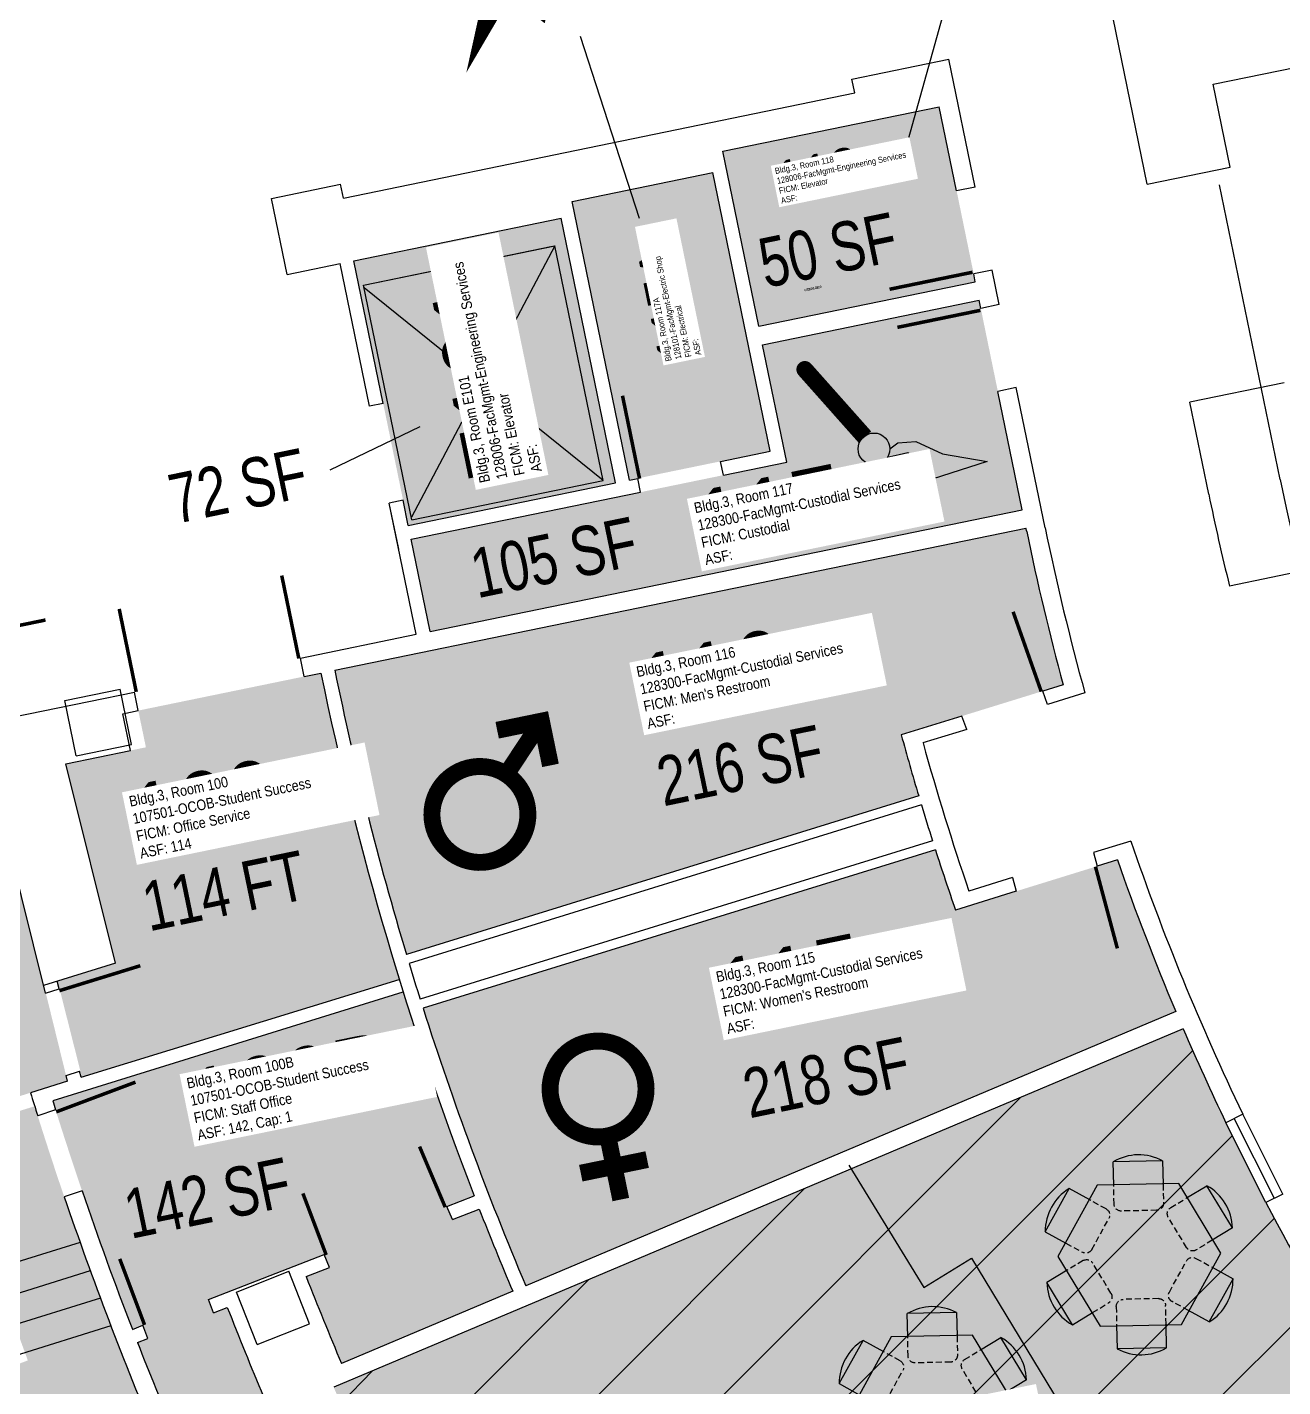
# Model space of a CAD drawing. Header units: inches. Extents: x 69197276 to 69201754, y 27670933 to 27674904.
# Drawn here: x 69198231 to 69198765, y 27672359 to 27672937 of the extents above; entities that cross this region are included whole.
import ezdxf
from ezdxf.enums import TextEntityAlignment as Align

# ---------------------------------------------------------------- set-up
doc = ezdxf.new("R2010")
doc.units = ezdxf.units.IN
doc.header["$LTSCALE"] = 100
doc.header["$MEASUREMENT"] = 0
doc.linetypes.add('DASHED2', pattern=[0.375, 0.25, -0.125])
doc.layers.get('0').update_dxf_attribs({"linetype": 'CONTINUOUS'})
for name, color, linetype in [('A-DOOR', 2, 'CONTINUOUS'), ('A-FLOR', 3, 'CONTINUOUS'), ('A-FURN', 3, 'CONTINUOUS'), ('A-GLAZ', 1, 'CONTINUOUS'), ('A-IDEN-ICON', 4, 'CONTINUOUS'), ('A-IDEN-RNUM', 7, 'CONTINUOUS'), ('A-IDEN-SNUM', 4, 'CONTINUOUS'), ('A-IDEN-VNUM', 4, 'CONTINUOUS'), ('A-SITE', 3, 'CONTINUOUS'), ('A-WALL', 5, 'CONTINUOUS'), ('AREA-TEXT', 3, 'CONTINUOUS'), ('Rooms-Capacity', 4, 'CONTINUOUS'), ('Rooms-Category-Color', 7, 'CONTINUOUS'), ('Rooms-College-Color', 7, 'CONTINUOUS'), ('Rooms-Department-Color', 7, 'CONTINUOUS'), ('Rooms-Division-Color', 7, 'CONTINUOUS'), ('Rooms-Information', 7, 'CONTINUOUS')]:
    doc.layers.add(name, color=color, linetype=linetype)
doc.styles.add('CP_AREA', font='arial.ttf', dxfattribs={"height": 15})
doc.styles.add('CP_ROOMSNUMBER', font='arial.ttf', dxfattribs={"height": 1})
doc.styles.add('CP_ROOMVNUMBER', font='arial.ttf', dxfattribs={"width": 0.85, "height": 0.075})

# ---------------------------------------------------------------- blocks, each defined once
blk = doc.blocks.new('CPMEN')
at = {"const_width": 0.015}
for points in [[(0.055, 0.01), (0.055, 0.05), (0.015, 0.05)], [(0.0151, 0.0101), (0.055, 0.05)]]:
    blk.add_lwpolyline(points, dxfattribs=at)
blk.add_lwpolyline([(-0.0575, -0.02, 1), (0.0275, -0.02, 1)], format="xyb", close=True, dxfattribs=at)
blk = doc.blocks.new('CPWOMEN')
at = {"const_width": 0.015}
blk.add_lwpolyline([(-0.0375, 0, 1), (0.0475, 0, 1)], format="xyb", close=True, dxfattribs=at)
for points in [[(0.005, -0.04), (0.005, -0.1)], [(-0.025, -0.07), (0.035, -0.07)]]:
    blk.add_lwpolyline(points, dxfattribs=at)
blk = doc.blocks.new('CPELECT')
blk.add_lwpolyline([(0.0623, 0.0629, 0, 0.03, 0), (0.0105, -0.0168, 0.03, 0.03, 0), (-0.0105, 0.0068, 0.03, 0, 0), (-0.0623, -0.0729, 0.03, 0, 0)], format="xyseb")
blk = doc.blocks.new('CPCUST')
for p, q in [((0.0297, -0.0341), (0.0376, -0.0302)), ((0.0376, -0.0302), (0.0533, -0.0324)), ((0.0533, -0.0324), (0.0745, -0.0479)), ((0.0171, -0.0639), (0.02, -0.0466)), ((0.0262, -0.0408), (0.0446, -0.0406)), ((0.0446, -0.0406), (0.0543, -0.0505)), ((0.0745, -0.0479), (0.1117, -0.0625)), ((0.0358, -0.0705), (0.0171, -0.0639)), ((0.1117, -0.0625), (0.0358, -0.0705))]:
    blk.add_line(p, q)
at = {"const_width": 0.015}
blk.add_lwpolyline([(-0.03, 0.05), (0.01, -0.0193)], dxfattribs=at)
at = {"const_width": 0.0075}
blk.add_lwpolyline([(-0.0332, 0.0481, 1), (-0.0268, 0.0519, 1)], format="xyb", close=True, dxfattribs=at)
blk.add_circle((0.0158, -0.0313), 0.0141)

msp = doc.modelspace()

# ---------------------------------------------------------------- hatches: boundary and pattern name
at = {"layer": 'Rooms-Capacity'}
h = msp.add_hatch(dxfattribs=at)
h.set_pattern_fill('ANSI31', color=256, scale=300, style=0)
h.set_pattern_definition([(45, (0, 0), (-26.516504294, 26.516504294), [])])
edge = h.paths.add_edge_path()
edge.add_line((69198481.45, 27671955.62), (69198557.26, 27672016.13))
edge.add_arc((69199721.35, 27672941.38), 1487, 216.06791, 218.47861, ccw=False)
edge.add_line((69198519.37, 27672065.92), (69198525.82, 27672070.66))
edge.add_arc((69199721.35, 27672941.38), 1479, 216.06625, 218.47799)
edge.add_line((69198563.51, 27672021.12), (69198869.11, 27672265.03))
edge.add_arc((69199721.35, 27672941.38), 1088, 203.30969, 218.43622, ccw=False)
edge.add_line((69198722.15, 27672510.86), (69198361.01, 27672358.39))
edge.add_arc((69199721.35, 27672941.38), 1480, 203.1981, 205.42801)
edge.add_line((69198384.72, 27672305.9), (69198321.38, 27672276.1))
edge.add_arc((69199721.35, 27672941.38), 1550, 205.41752, 216.37616)
edge.add_line((69198473.38, 27672022.1), (69198445.05, 27672001.23))
edge.add_line((69198445.05, 27672001.23), (69198481.45, 27671955.62))
at = {"layer": 'Rooms-Category-Color', "true_color": 0xadadad}
for points in [[(69198526.4, 27672884.12), (69198541.71, 27672809.68), (69198633.78, 27672828.6), (69198618.48, 27672903.05)], [(69198490.24, 27672744.99), (69198546.5, 27672756.56), (69198522.14, 27672875.08), (69198462.39, 27672862.8), (69198486.75, 27672744.27)], [(69198369.56, 27672837.59), (69198457.72, 27672855.71), (69198480.87, 27672743.07), (69198392.71, 27672724.95)], [(69198635.39, 27672820.77), (69198543.32, 27672801.84), (69198553.58, 27672751.89), (69198393.92, 27672719.07), (69198401.98, 27672679.89), (69198653.71, 27672731.63)]]:
    msp.add_hatch(color=253, dxfattribs=at).paths.add_polyline_path(points)
h = msp.add_hatch(color=253, dxfattribs=at)
edge = h.paths.add_edge_path()
edge.add_line((69198655.3, 27672723.79), (69198361.47, 27672663.39))
edge.add_arc((69199721.35, 27672941.38), 1388, 191.55313, 196.70007)
edge.add_line((69198391.89, 27672542.52), (69198609.71, 27672609.93))
edge.add_arc((69199721.35, 27672941.38), 1160, 195.26874, 196.6027, ccw=False)
edge.add_line((69198602.29, 27672635.9), (69198671.12, 27672657.19))
edge.add_arc((69199749.21, 27672948.46), 1116.75, 191.60616, 195.11849, ccw=False)
at = {"layer": 'Rooms-Category-Color', "true_color": 0xfa9ba3}
h = msp.add_hatch(color=241, dxfattribs=at)
edge = h.paths.add_edge_path()
edge.add_line((69198253.93, 27672490.39), (69198388.86, 27672531.86))
edge.add_arc((69199721.35, 27672941.38), 1394, 191.5534, 197.08392, ccw=False)
edge.add_line((69198355.59, 27672662.19), (69198277.92, 27672646.22))
edge.add_line((69198277.92, 27672646.22), (69198281.16, 27672630.6))
edge.add_line((69198281.16, 27672630.6), (69198247.17, 27672623.57))
edge.add_line((69198247.17, 27672623.57), (69198268.32, 27672538.83))
edge.add_line((69198268.32, 27672538.83), (69198243.62, 27672531.18))
edge.add_line((69198243.62, 27672531.18), (69198253.93, 27672490.39))
msp.add_hatch(color=241, dxfattribs=at).paths.add_polyline_path([(69198135.88, 27672453.87), (69198247.82, 27672488.52), (69198213.49, 27672628.38), (69198098.32, 27672604.71)])
at = {"layer": 'Rooms-Category-Color', "true_color": 0xadadad}
h = msp.add_hatch(color=253, dxfattribs=at)
edge = h.paths.add_edge_path()
edge.add_line((69198719.01, 27672518.21), (69198442.63, 27672401.53))
edge.add_arc((69199721.35, 27672941.38), 1388, 197.69079, 202.88839, ccw=False)
edge.add_line((69198398.98, 27672519.59), (69198616.8, 27672587))
edge.add_arc((69199721.35, 27672941.38), 1160, 197.78815, 199.12211)
edge.add_line((69198625.35, 27672561.38), (69198694.17, 27672582.68))
edge.add_arc((69199721.35, 27672941.38), 1088, 199.24967, 202.88839)
at = {"layer": 'Rooms-Category-Color', "true_color": 0xfa9ba3}
h = msp.add_hatch(color=241, dxfattribs=at)
edge = h.paths.add_edge_path()
edge.add_line((69198241.52, 27672480.28), (69198390.45, 27672526.69))
edge.add_arc((69199721.35, 27672941.38), 1394, 197.30632, 201.08906)
edge.add_line((69198420.71, 27672439.79), (69198409.11, 27672435.26))
edge.add_line((69198409.11, 27672435.26), (69198411.45, 27672429.73))
edge.add_line((69198411.45, 27672429.73), (69198422.88, 27672434.2))
edge.add_line((69198422.88, 27672434.2), (69198437.1, 27672399.2))
edge.add_line((69198437.1, 27672399.2), (69198364.32, 27672368.47))
edge.add_line((69198364.32, 27672368.47), (69198349.3, 27672405.45))
edge.add_line((69198349.3, 27672405.45), (69198359.26, 27672409.35))
edge.add_line((69198359.26, 27672409.35), (69198357.08, 27672414.94))
edge.add_line((69198357.08, 27672414.94), (69198307.78, 27672395.68))
edge.add_line((69198307.78, 27672395.68), (69198309.89, 27672390.06))
edge.add_line((69198309.89, 27672390.06), (69198315.77, 27672392.36))
edge.add_line((69198315.77, 27672392.36), (69198331.16, 27672354.47))
edge.add_line((69198331.16, 27672354.47), (69198293.39, 27672338.53))
edge.add_line((69198293.39, 27672338.53), (69198277.58, 27672377.44))
edge.add_line((69198277.58, 27672377.44), (69198281.94, 27672379.15))
edge.add_line((69198281.94, 27672379.15), (69198279.83, 27672384.76))
edge.add_line((69198279.83, 27672384.76), (69198275.4, 27672383.05))
edge.add_arc((69199721.35, 27672941.38), 1550, 197.30632, 201.1132, ccw=False)
at = {"layer": 'Rooms-Category-Color', "true_color": 0xffff64}
h = msp.add_hatch(color=51, dxfattribs=at)
edge = h.paths.add_edge_path()
edge.add_line((69198481.45, 27671955.62), (69198557.26, 27672016.13))
edge.add_arc((69199721.35, 27672941.38), 1487, 216.06791, 218.47861, ccw=False)
edge.add_line((69198519.37, 27672065.92), (69198525.82, 27672070.66))
edge.add_arc((69199721.35, 27672941.38), 1479, 216.06625, 218.47799)
edge.add_line((69198563.51, 27672021.12), (69198869.11, 27672265.03))
edge.add_arc((69199721.35, 27672941.38), 1088, 203.30969, 218.43622, ccw=False)
edge.add_line((69198722.15, 27672510.86), (69198361.01, 27672358.39))
edge.add_arc((69199721.35, 27672941.38), 1480, 203.1981, 205.42801)
edge.add_line((69198384.72, 27672305.9), (69198321.38, 27672276.1))
edge.add_arc((69199721.35, 27672941.38), 1550, 205.41752, 216.37616)
edge.add_line((69198473.38, 27672022.1), (69198445.05, 27672001.23))
edge.add_line((69198445.05, 27672001.23), (69198481.45, 27671955.62))
at = {"layer": 'Rooms-Category-Color', "true_color": 0xfa9ba3}
h = msp.add_hatch(color=241, dxfattribs=at)
edge = h.paths.add_edge_path()
edge.add_arc((69199721.35, 27672941.38), 1558, 197.30575, 202.88839)
edge.add_line((69198286.02, 27672335.41), (69198074.13, 27672245.96))
edge.add_arc((69199721.35, 27672941.38), 1788, 197.29156, 202.88839, ccw=False)
edge.add_line((69198014.16, 27672409.92), (69198191.7, 27672464.8))
edge.add_line((69198191.7, 27672464.8), (69198226.99, 27672368.31))
edge.add_line((69198226.99, 27672368.31), (69198230.96, 27672369.79))
edge.add_line((69198230.96, 27672369.79), (69198195.79, 27672466.06))
edge.add_line((69198195.79, 27672466.06), (69198233.87, 27672477.92))
at = {"layer": 'Rooms-College-Color', "true_color": 0xadadad}
for points in [[(69198526.4, 27672884.12), (69198541.71, 27672809.68), (69198633.78, 27672828.6), (69198618.48, 27672903.05)], [(69198490.24, 27672744.99), (69198546.5, 27672756.56), (69198522.14, 27672875.08), (69198462.39, 27672862.8), (69198486.75, 27672744.27)], [(69198369.56, 27672837.59), (69198457.72, 27672855.71), (69198480.87, 27672743.07), (69198392.71, 27672724.95)], [(69198635.39, 27672820.77), (69198543.32, 27672801.84), (69198553.58, 27672751.89), (69198393.92, 27672719.07), (69198401.98, 27672679.89), (69198653.71, 27672731.63)]]:
    msp.add_hatch(color=253, dxfattribs=at).paths.add_polyline_path(points)
h = msp.add_hatch(color=253, dxfattribs=at)
edge = h.paths.add_edge_path()
edge.add_line((69198655.3, 27672723.79), (69198361.47, 27672663.39))
edge.add_arc((69199721.35, 27672941.38), 1388, 191.55313, 196.70007)
edge.add_line((69198391.89, 27672542.52), (69198609.71, 27672609.93))
edge.add_arc((69199721.35, 27672941.38), 1160, 195.26874, 196.6027, ccw=False)
edge.add_line((69198602.29, 27672635.9), (69198671.12, 27672657.19))
edge.add_arc((69199749.21, 27672948.46), 1116.75, 191.60616, 195.11849, ccw=False)
at = {"layer": 'Rooms-College-Color', "true_color": 0xfa9ba3}
h = msp.add_hatch(color=241, dxfattribs=at)
edge = h.paths.add_edge_path()
edge.add_line((69198253.93, 27672490.39), (69198388.86, 27672531.86))
edge.add_arc((69199721.35, 27672941.38), 1394, 191.5534, 197.08392, ccw=False)
edge.add_line((69198355.59, 27672662.19), (69198277.92, 27672646.22))
edge.add_line((69198277.92, 27672646.22), (69198281.16, 27672630.6))
edge.add_line((69198281.16, 27672630.6), (69198247.17, 27672623.57))
edge.add_line((69198247.17, 27672623.57), (69198268.32, 27672538.83))
edge.add_line((69198268.32, 27672538.83), (69198243.62, 27672531.18))
edge.add_line((69198243.62, 27672531.18), (69198253.93, 27672490.39))
msp.add_hatch(color=241, dxfattribs=at).paths.add_polyline_path([(69198135.88, 27672453.87), (69198247.82, 27672488.52), (69198213.49, 27672628.38), (69198098.32, 27672604.71)])
at = {"layer": 'Rooms-College-Color', "true_color": 0xadadad}
h = msp.add_hatch(color=253, dxfattribs=at)
edge = h.paths.add_edge_path()
edge.add_line((69198719.01, 27672518.21), (69198442.63, 27672401.53))
edge.add_arc((69199721.35, 27672941.38), 1388, 197.69079, 202.88839, ccw=False)
edge.add_line((69198398.98, 27672519.59), (69198616.8, 27672587))
edge.add_arc((69199721.35, 27672941.38), 1160, 197.78815, 199.12211)
edge.add_line((69198625.35, 27672561.38), (69198694.17, 27672582.68))
edge.add_arc((69199721.35, 27672941.38), 1088, 199.24967, 202.88839)
at = {"layer": 'Rooms-College-Color', "true_color": 0xfa9ba3}
h = msp.add_hatch(color=241, dxfattribs=at)
edge = h.paths.add_edge_path()
edge.add_line((69198241.52, 27672480.28), (69198390.45, 27672526.69))
edge.add_arc((69199721.35, 27672941.38), 1394, 197.30632, 201.08906)
edge.add_line((69198420.71, 27672439.79), (69198409.11, 27672435.26))
edge.add_line((69198409.11, 27672435.26), (69198411.45, 27672429.73))
edge.add_line((69198411.45, 27672429.73), (69198422.88, 27672434.2))
edge.add_line((69198422.88, 27672434.2), (69198437.1, 27672399.2))
edge.add_line((69198437.1, 27672399.2), (69198364.32, 27672368.47))
edge.add_line((69198364.32, 27672368.47), (69198349.3, 27672405.45))
edge.add_line((69198349.3, 27672405.45), (69198359.26, 27672409.35))
edge.add_line((69198359.26, 27672409.35), (69198357.08, 27672414.94))
edge.add_line((69198357.08, 27672414.94), (69198307.78, 27672395.68))
edge.add_line((69198307.78, 27672395.68), (69198309.89, 27672390.06))
edge.add_line((69198309.89, 27672390.06), (69198315.77, 27672392.36))
edge.add_line((69198315.77, 27672392.36), (69198331.16, 27672354.47))
edge.add_line((69198331.16, 27672354.47), (69198293.39, 27672338.53))
edge.add_line((69198293.39, 27672338.53), (69198277.58, 27672377.44))
edge.add_line((69198277.58, 27672377.44), (69198281.94, 27672379.15))
edge.add_line((69198281.94, 27672379.15), (69198279.83, 27672384.76))
edge.add_line((69198279.83, 27672384.76), (69198275.4, 27672383.05))
edge.add_arc((69199721.35, 27672941.38), 1550, 197.30632, 201.1132, ccw=False)
at = {"layer": 'Rooms-College-Color', "true_color": 0xffff64}
h = msp.add_hatch(color=51, dxfattribs=at)
edge = h.paths.add_edge_path()
edge.add_line((69198481.45, 27671955.62), (69198557.26, 27672016.13))
edge.add_arc((69199721.35, 27672941.38), 1487, 216.06791, 218.47861, ccw=False)
edge.add_line((69198519.37, 27672065.92), (69198525.82, 27672070.66))
edge.add_arc((69199721.35, 27672941.38), 1479, 216.06625, 218.47799)
edge.add_line((69198563.51, 27672021.12), (69198869.11, 27672265.03))
edge.add_arc((69199721.35, 27672941.38), 1088, 203.30969, 218.43622, ccw=False)
edge.add_line((69198722.15, 27672510.86), (69198361.01, 27672358.39))
edge.add_arc((69199721.35, 27672941.38), 1480, 203.1981, 205.42801)
edge.add_line((69198384.72, 27672305.9), (69198321.38, 27672276.1))
edge.add_arc((69199721.35, 27672941.38), 1550, 205.41752, 216.37616)
edge.add_line((69198473.38, 27672022.1), (69198445.05, 27672001.23))
edge.add_line((69198445.05, 27672001.23), (69198481.45, 27671955.62))
at = {"layer": 'Rooms-College-Color', "true_color": 0xfa9ba3}
h = msp.add_hatch(color=241, dxfattribs=at)
edge = h.paths.add_edge_path()
edge.add_arc((69199721.35, 27672941.38), 1558, 197.30575, 202.88839)
edge.add_line((69198286.02, 27672335.41), (69198074.13, 27672245.96))
edge.add_arc((69199721.35, 27672941.38), 1788, 197.29156, 202.88839, ccw=False)
edge.add_line((69198014.16, 27672409.92), (69198191.7, 27672464.8))
edge.add_line((69198191.7, 27672464.8), (69198226.99, 27672368.31))
edge.add_line((69198226.99, 27672368.31), (69198230.96, 27672369.79))
edge.add_line((69198230.96, 27672369.79), (69198195.79, 27672466.06))
edge.add_line((69198195.79, 27672466.06), (69198233.87, 27672477.92))
at = {"layer": 'Rooms-Department-Color', "true_color": 0xacacac}
for points in [[(69198526.4, 27672884.12), (69198541.71, 27672809.68), (69198633.78, 27672828.6), (69198618.48, 27672903.05)], [(69198490.24, 27672744.99), (69198546.5, 27672756.56), (69198522.14, 27672875.08), (69198462.39, 27672862.8), (69198486.75, 27672744.27)], [(69198369.56, 27672837.59), (69198457.72, 27672855.71), (69198480.87, 27672743.07), (69198392.71, 27672724.95)], [(69198635.39, 27672820.77), (69198543.32, 27672801.84), (69198553.58, 27672751.89), (69198393.92, 27672719.07), (69198401.98, 27672679.89), (69198653.71, 27672731.63)]]:
    msp.add_hatch(color=253, dxfattribs=at).paths.add_polyline_path(points)
h = msp.add_hatch(color=253, dxfattribs=at)
edge = h.paths.add_edge_path()
edge.add_line((69198655.3, 27672723.79), (69198361.47, 27672663.39))
edge.add_arc((69199721.35, 27672941.38), 1388, 191.55313, 196.70007)
edge.add_line((69198391.89, 27672542.52), (69198609.71, 27672609.93))
edge.add_arc((69199721.35, 27672941.38), 1160, 195.26874, 196.6027, ccw=False)
edge.add_line((69198602.29, 27672635.9), (69198671.12, 27672657.19))
edge.add_arc((69199749.21, 27672948.46), 1116.75, 191.60616, 195.11849, ccw=False)
at = {"layer": 'Rooms-Department-Color', "true_color": 0xfa9ba3}
h = msp.add_hatch(color=241, dxfattribs=at)
edge = h.paths.add_edge_path()
edge.add_line((69198253.93, 27672490.39), (69198388.86, 27672531.86))
edge.add_arc((69199721.35, 27672941.38), 1394, 191.5534, 197.08392, ccw=False)
edge.add_line((69198355.59, 27672662.19), (69198277.92, 27672646.22))
edge.add_line((69198277.92, 27672646.22), (69198281.16, 27672630.6))
edge.add_line((69198281.16, 27672630.6), (69198247.17, 27672623.57))
edge.add_line((69198247.17, 27672623.57), (69198268.32, 27672538.83))
edge.add_line((69198268.32, 27672538.83), (69198243.62, 27672531.18))
edge.add_line((69198243.62, 27672531.18), (69198253.93, 27672490.39))
msp.add_hatch(color=241, dxfattribs=at).paths.add_polyline_path([(69198135.88, 27672453.87), (69198247.82, 27672488.52), (69198213.49, 27672628.38), (69198098.32, 27672604.71)])
at = {"layer": 'Rooms-Department-Color', "true_color": 0xacacac}
h = msp.add_hatch(color=253, dxfattribs=at)
edge = h.paths.add_edge_path()
edge.add_line((69198719.01, 27672518.21), (69198442.63, 27672401.53))
edge.add_arc((69199721.35, 27672941.38), 1388, 197.69079, 202.88839, ccw=False)
edge.add_line((69198398.98, 27672519.59), (69198616.8, 27672587))
edge.add_arc((69199721.35, 27672941.38), 1160, 197.78815, 199.12211)
edge.add_line((69198625.35, 27672561.38), (69198694.17, 27672582.68))
edge.add_arc((69199721.35, 27672941.38), 1088, 199.24967, 202.88839)
at = {"layer": 'Rooms-Department-Color', "true_color": 0xfa9ba3}
h = msp.add_hatch(color=241, dxfattribs=at)
edge = h.paths.add_edge_path()
edge.add_line((69198241.52, 27672480.28), (69198390.45, 27672526.69))
edge.add_arc((69199721.35, 27672941.38), 1394, 197.30632, 201.08906)
edge.add_line((69198420.71, 27672439.79), (69198409.11, 27672435.26))
edge.add_line((69198409.11, 27672435.26), (69198411.45, 27672429.73))
edge.add_line((69198411.45, 27672429.73), (69198422.88, 27672434.2))
edge.add_line((69198422.88, 27672434.2), (69198437.1, 27672399.2))
edge.add_line((69198437.1, 27672399.2), (69198364.32, 27672368.47))
edge.add_line((69198364.32, 27672368.47), (69198349.3, 27672405.45))
edge.add_line((69198349.3, 27672405.45), (69198359.26, 27672409.35))
edge.add_line((69198359.26, 27672409.35), (69198357.08, 27672414.94))
edge.add_line((69198357.08, 27672414.94), (69198307.78, 27672395.68))
edge.add_line((69198307.78, 27672395.68), (69198309.89, 27672390.06))
edge.add_line((69198309.89, 27672390.06), (69198315.77, 27672392.36))
edge.add_line((69198315.77, 27672392.36), (69198331.16, 27672354.47))
edge.add_line((69198331.16, 27672354.47), (69198293.39, 27672338.53))
edge.add_line((69198293.39, 27672338.53), (69198277.58, 27672377.44))
edge.add_line((69198277.58, 27672377.44), (69198281.94, 27672379.15))
edge.add_line((69198281.94, 27672379.15), (69198279.83, 27672384.76))
edge.add_line((69198279.83, 27672384.76), (69198275.4, 27672383.05))
edge.add_arc((69199721.35, 27672941.38), 1550, 197.30632, 201.1132, ccw=False)
at = {"layer": 'Rooms-Department-Color', "true_color": 0x003fff}
h = msp.add_hatch(color=160, dxfattribs=at)
edge = h.paths.add_edge_path()
edge.add_line((69198481.45, 27671955.62), (69198557.26, 27672016.13))
edge.add_arc((69199721.35, 27672941.38), 1487, 216.06791, 218.47861, ccw=False)
edge.add_line((69198519.37, 27672065.92), (69198525.82, 27672070.66))
edge.add_arc((69199721.35, 27672941.38), 1479, 216.06625, 218.47799)
edge.add_line((69198563.51, 27672021.12), (69198869.11, 27672265.03))
edge.add_arc((69199721.35, 27672941.38), 1088, 203.30969, 218.43622, ccw=False)
edge.add_line((69198722.15, 27672510.86), (69198361.01, 27672358.39))
edge.add_arc((69199721.35, 27672941.38), 1480, 203.1981, 205.42801)
edge.add_line((69198384.72, 27672305.9), (69198321.38, 27672276.1))
edge.add_arc((69199721.35, 27672941.38), 1550, 205.41752, 216.37616)
edge.add_line((69198473.38, 27672022.1), (69198445.05, 27672001.23))
edge.add_line((69198445.05, 27672001.23), (69198481.45, 27671955.62))
at = {"layer": 'Rooms-Department-Color', "true_color": 0xfa9ba3}
h = msp.add_hatch(color=241, dxfattribs=at)
edge = h.paths.add_edge_path()
edge.add_arc((69199721.35, 27672941.38), 1558, 197.30575, 202.88839)
edge.add_line((69198286.02, 27672335.41), (69198074.13, 27672245.96))
edge.add_arc((69199721.35, 27672941.38), 1788, 197.29156, 202.88839, ccw=False)
edge.add_line((69198014.16, 27672409.92), (69198191.7, 27672464.8))
edge.add_line((69198191.7, 27672464.8), (69198226.99, 27672368.31))
edge.add_line((69198226.99, 27672368.31), (69198230.96, 27672369.79))
edge.add_line((69198230.96, 27672369.79), (69198195.79, 27672466.06))
edge.add_line((69198195.79, 27672466.06), (69198233.87, 27672477.92))
at = {"layer": 'Rooms-Division-Color', "true_color": 0xadadad}
for points in [[(69198526.4, 27672884.12), (69198541.71, 27672809.68), (69198633.78, 27672828.6), (69198618.48, 27672903.05)], [(69198490.24, 27672744.99), (69198546.5, 27672756.56), (69198522.14, 27672875.08), (69198462.39, 27672862.8), (69198486.75, 27672744.27)], [(69198369.56, 27672837.59), (69198457.72, 27672855.71), (69198480.87, 27672743.07), (69198392.71, 27672724.95)], [(69198635.39, 27672820.77), (69198543.32, 27672801.84), (69198553.58, 27672751.89), (69198393.92, 27672719.07), (69198401.98, 27672679.89), (69198653.71, 27672731.63)]]:
    msp.add_hatch(color=253, dxfattribs=at).paths.add_polyline_path(points)
h = msp.add_hatch(color=253, dxfattribs=at)
edge = h.paths.add_edge_path()
edge.add_line((69198655.3, 27672723.79), (69198361.47, 27672663.39))
edge.add_arc((69199721.35, 27672941.38), 1388, 191.55313, 196.70007)
edge.add_line((69198391.89, 27672542.52), (69198609.71, 27672609.93))
edge.add_arc((69199721.35, 27672941.38), 1160, 195.26874, 196.6027, ccw=False)
edge.add_line((69198602.29, 27672635.9), (69198671.12, 27672657.19))
edge.add_arc((69199749.21, 27672948.46), 1116.75, 191.60616, 195.11849, ccw=False)
at = {"layer": 'Rooms-Division-Color', "true_color": 0xfa9ba3}
h = msp.add_hatch(color=241, dxfattribs=at)
edge = h.paths.add_edge_path()
edge.add_line((69198253.93, 27672490.39), (69198388.86, 27672531.86))
edge.add_arc((69199721.35, 27672941.38), 1394, 191.5534, 197.08392, ccw=False)
edge.add_line((69198355.59, 27672662.19), (69198277.92, 27672646.22))
edge.add_line((69198277.92, 27672646.22), (69198281.16, 27672630.6))
edge.add_line((69198281.16, 27672630.6), (69198247.17, 27672623.57))
edge.add_line((69198247.17, 27672623.57), (69198268.32, 27672538.83))
edge.add_line((69198268.32, 27672538.83), (69198243.62, 27672531.18))
edge.add_line((69198243.62, 27672531.18), (69198253.93, 27672490.39))
msp.add_hatch(color=241, dxfattribs=at).paths.add_polyline_path([(69198135.88, 27672453.87), (69198247.82, 27672488.52), (69198213.49, 27672628.38), (69198098.32, 27672604.71)])
at = {"layer": 'Rooms-Division-Color', "true_color": 0xadadad}
h = msp.add_hatch(color=253, dxfattribs=at)
edge = h.paths.add_edge_path()
edge.add_line((69198719.01, 27672518.21), (69198442.63, 27672401.53))
edge.add_arc((69199721.35, 27672941.38), 1388, 197.69079, 202.88839, ccw=False)
edge.add_line((69198398.98, 27672519.59), (69198616.8, 27672587))
edge.add_arc((69199721.35, 27672941.38), 1160, 197.78815, 199.12211)
edge.add_line((69198625.35, 27672561.38), (69198694.17, 27672582.68))
edge.add_arc((69199721.35, 27672941.38), 1088, 199.24967, 202.88839)
at = {"layer": 'Rooms-Division-Color', "true_color": 0xfa9ba3}
h = msp.add_hatch(color=241, dxfattribs=at)
edge = h.paths.add_edge_path()
edge.add_line((69198241.52, 27672480.28), (69198390.45, 27672526.69))
edge.add_arc((69199721.35, 27672941.38), 1394, 197.30632, 201.08906)
edge.add_line((69198420.71, 27672439.79), (69198409.11, 27672435.26))
edge.add_line((69198409.11, 27672435.26), (69198411.45, 27672429.73))
edge.add_line((69198411.45, 27672429.73), (69198422.88, 27672434.2))
edge.add_line((69198422.88, 27672434.2), (69198437.1, 27672399.2))
edge.add_line((69198437.1, 27672399.2), (69198364.32, 27672368.47))
edge.add_line((69198364.32, 27672368.47), (69198349.3, 27672405.45))
edge.add_line((69198349.3, 27672405.45), (69198359.26, 27672409.35))
edge.add_line((69198359.26, 27672409.35), (69198357.08, 27672414.94))
edge.add_line((69198357.08, 27672414.94), (69198307.78, 27672395.68))
edge.add_line((69198307.78, 27672395.68), (69198309.89, 27672390.06))
edge.add_line((69198309.89, 27672390.06), (69198315.77, 27672392.36))
edge.add_line((69198315.77, 27672392.36), (69198331.16, 27672354.47))
edge.add_line((69198331.16, 27672354.47), (69198293.39, 27672338.53))
edge.add_line((69198293.39, 27672338.53), (69198277.58, 27672377.44))
edge.add_line((69198277.58, 27672377.44), (69198281.94, 27672379.15))
edge.add_line((69198281.94, 27672379.15), (69198279.83, 27672384.76))
edge.add_line((69198279.83, 27672384.76), (69198275.4, 27672383.05))
edge.add_arc((69199721.35, 27672941.38), 1550, 197.30632, 201.1132, ccw=False)
at = {"layer": 'Rooms-Division-Color', "true_color": 0x003fff}
h = msp.add_hatch(color=160, dxfattribs=at)
edge = h.paths.add_edge_path()
edge.add_line((69198481.45, 27671955.62), (69198557.26, 27672016.13))
edge.add_arc((69199721.35, 27672941.38), 1487, 216.06791, 218.47861, ccw=False)
edge.add_line((69198519.37, 27672065.92), (69198525.82, 27672070.66))
edge.add_arc((69199721.35, 27672941.38), 1479, 216.06625, 218.47799)
edge.add_line((69198563.51, 27672021.12), (69198869.11, 27672265.03))
edge.add_arc((69199721.35, 27672941.38), 1088, 203.30969, 218.43622, ccw=False)
edge.add_line((69198722.15, 27672510.86), (69198361.01, 27672358.39))
edge.add_arc((69199721.35, 27672941.38), 1480, 203.1981, 205.42801)
edge.add_line((69198384.72, 27672305.9), (69198321.38, 27672276.1))
edge.add_arc((69199721.35, 27672941.38), 1550, 205.41752, 216.37616)
edge.add_line((69198473.38, 27672022.1), (69198445.05, 27672001.23))
edge.add_line((69198445.05, 27672001.23), (69198481.45, 27671955.62))
at = {"layer": 'Rooms-Division-Color', "true_color": 0xfa9ba3}
h = msp.add_hatch(color=241, dxfattribs=at)
edge = h.paths.add_edge_path()
edge.add_arc((69199721.35, 27672941.38), 1558, 197.30575, 202.88839)
edge.add_line((69198286.02, 27672335.41), (69198074.13, 27672245.96))
edge.add_arc((69199721.35, 27672941.38), 1788, 197.29156, 202.88839, ccw=False)
edge.add_line((69198014.16, 27672409.92), (69198191.7, 27672464.8))
edge.add_line((69198191.7, 27672464.8), (69198226.99, 27672368.31))
edge.add_line((69198226.99, 27672368.31), (69198230.96, 27672369.79))
edge.add_line((69198230.96, 27672369.79), (69198195.79, 27672466.06))
edge.add_line((69198195.79, 27672466.06), (69198233.87, 27672477.92))

# ---------------------------------------------------------------- linework, layer by layer
at = {"layer": 'A-DOOR'}
for points in [[(69198632.6, 27672832.68, 1.5, 1.5, 0), (69198597.33, 27672825.43, 0, 0, 0), (69198597.18, 27672826.16, 0, 0, -0.414214), (69198626.97, 27672867.51, 0, 0, -0.414214)], [(69198635.93, 27672816.47, 1.5, 1.5, 0), (69198600.66, 27672809.22, 0, 0, 0), (69198600.82, 27672808.49, 0, 0, 0.414214), (69198644.49, 27672782.24, 0, 0, 0.414214)], [(69198491.03, 27672744.87, 1.5, 1.5, 0), (69198483.78, 27672780.14, 0, 0, 0), (69198484.52, 27672780.29, 0, 0, -0.414214), (69198525.86, 27672750.5, 0, 0, -0.414214)], [(69198203.21, 27672677.49, 1.5, 1.5, 0), (69198238.47, 27672684.74, 0, 0, 0), (69198238.32, 27672685.47, 0, 0, 0.414214), (69198194.64, 27672711.72, 0, 0, 0.414214)], [(69198346.16, 27672668.39, 1.5, 1.5, 0), (69198338.91, 27672703.65, 0, 0, 0), (69198338.17, 27672703.5, 0, 0, 0.414214), (69198311.93, 27672659.82, 0, 0, 0.414214)], [(69198277.05, 27672654.19, 1.5, 1.5, 0), (69198269.8, 27672689.45, 0, 0, 0), (69198270.53, 27672689.6, 0, 0, -0.414214), (69198311.88, 27672659.81, 0, 0, -0.414214)], [(69198661.82, 27672654.29, 1.5, 1.5, 0), (69198649.85, 27672688.24, 0, 0, 0), (69198649.15, 27672687.99, 0, 0, 0.414214), (69198629.08, 27672641.15, 0, 0, 0.414214)], [(69198684.86, 27672579.83, 1.5, 1.5, 0), (69198694.17, 27672545.05, 0, 0, 0), (69198693.44, 27672544.86, 0, 0, -0.414214), (69198650.42, 27672572.17, 0, 0, -0.414214)], [(69198244.37, 27672527.08, 1.5, 1.5, 0), (69198278.77, 27672537.69, 0, 0, 0), (69198279, 27672536.97, 0, 0, -0.414214), (69198253.32, 27672492.96, 0, 0, -0.414214)], [(69198243.02, 27672475.52, 1.5, 1.5, 0), (69198276.72, 27672488.17, 0, 0, 0), (69198276.99, 27672487.47, 0, 0, -0.414214), (69198254, 27672441.99, 0, 0, -0.414214)], [(69198408.42, 27672434.97, 1.5, 1.5, 0), (69198397.5, 27672460.75, 0, 0, 0), (69198398.19, 27672461.04, 0, 0, 0.414214), (69198383.32, 27672424.34, 0, 0, 0.414214)], [(69198357.81, 27672414.67, 1.5, 1.5, 0), (69198347.9, 27672440.85, 0, 0, 0), (69198347.2, 27672440.59, 0, 0, -0.414214), (69198383.29, 27672424.31, 0, 0, -0.414214)], [(69198280.58, 27672384.92, 1.5, 1.5, 0), (69198270.04, 27672413, 0, 0, 0), (69198269.33, 27672412.74, 0, 0, -0.414214), (69198307.96, 27672395.2, 0, 0, -0.414214)]]:
    msp.add_lwpolyline(points, format="xyseb", dxfattribs=at)
at = {"layer": 'A-FLOR'}
for p, q in [((69198373.73, 27672827.22), (69198454.06, 27672843.73)), ((69198455.03, 27672843.93), (69198394.03, 27672728.5)), ((69198475.57, 27672744.02), (69198455.03, 27672843.93)), ((69198394.27, 27672727.31), (69198373.73, 27672827.22)), ((69198475.57, 27672744.02), (69198373.98, 27672826.03)), ((69198394.27, 27672727.31), (69198475.57, 27672744.02)), ((69198253.17, 27672420.02), (69198214.27, 27672407.9)), ((69198257.53, 27672407.9), (69198218.11, 27672395.61)), ((69198261.83, 27672396.23), (69198221.8, 27672383.75)), ((69198266.28, 27672384.47), (69198225.54, 27672371.76))]:
    msp.add_line(p, q, dxfattribs=at)
msp.add_lwpolyline([(69198580.04, 27672452.9), (69198611.9, 27672400.8), (69198632.22, 27672413.29), (69198739.97, 27672235.2), (69198719.46, 27672222.89), (69198752.7, 27672168.08)], dxfattribs=at)
at = {"layer": 'A-FURN'}
for p, q in [((69198692.63, 27672444.21), (69198692.42, 27672454.28)), ((69198713.42, 27672454.72), (69198713.63, 27672444.65)), ((69198682.45, 27672438.05), (69198673.63, 27672442.91)), ((69198723.63, 27672438.91), (69198732.24, 27672444.12)), ((69198663.51, 27672424.51), (69198672.33, 27672419.65)), ((69198743.12, 27672426.16), (69198734.5, 27672420.94)), ((69198672.78, 27672408.13), (69198664.17, 27672402.92)), ((69198734.53, 27672409.41), (69198743.35, 27672404.56)), ((69198605.04, 27672379.64), (69198604.83, 27672389.71)), ((69198625.83, 27672390.14), (69198626.04, 27672380.07)), ((69198675.04, 27672384.95), (69198683.66, 27672390.16)), ((69198733.23, 27672386.16), (69198724.41, 27672391.01)), ((69198693.86, 27672384.79), (69198694.07, 27672374.72)), ((69198715.07, 27672375.16), (69198714.86, 27672385.23)), ((69198594.86, 27672373.48), (69198586.04, 27672378.33)), ((69198636.04, 27672374.33), (69198644.65, 27672379.54)), ((69198575.92, 27672359.93), (69198584.74, 27672355.08)), ((69198655.53, 27672361.58), (69198646.91, 27672356.36))]:
    msp.add_line(p, q, dxfattribs=at)
at = {"layer": 'A-FURN', "extrusion": (0, 0, -1)}
for points in [[(-69198713.42, 27672454.72), (-69198692.42, 27672454.28)], [(-69198663.51, 27672424.51), (-69198673.63, 27672442.91)], [(-69198743.12, 27672426.16), (-69198732.24, 27672444.12)], [(-69198675.04, 27672384.95), (-69198664.17, 27672402.92)], [(-69198733.23, 27672386.16), (-69198743.35, 27672404.56)], [(-69198625.83, 27672390.14), (-69198604.83, 27672389.71)], [(-69198575.92, 27672359.93), (-69198586.04, 27672378.33)], [(-69198655.53, 27672361.58), (-69198644.65, 27672379.54)], [(-69198715.07, 27672375.16), (-69198694.07, 27672374.72)]]:
    msp.add_lwpolyline(points, dxfattribs=at)
at = {"layer": 'A-FURN'}
for points in [[(69198686.83, 27672384.35), (69198721.48, 27672385.06), (69198738.19, 27672415.43), (69198720.24, 27672445.09), (69198685.58, 27672444.37), (69198668.88, 27672414)], [(69198599.24, 27672319.77), (69198633.89, 27672320.49), (69198650.59, 27672350.86), (69198632.65, 27672380.51), (69198597.99, 27672379.79), (69198581.29, 27672349.42)]]:
    msp.add_lwpolyline(points, close=True, dxfattribs=at)
at = {"layer": 'A-FURN', "linetype": 'DASHED2', "ltscale": 0.1, "extrusion": (0, 0, -1)}
for points in [[(-69198713.63, 27672444.65), (-69198713.79, 27672436.72, 0.414214), (-69198710.85, 27672433.66), (-69198695.86, 27672433.35, 0.414143), (-69198692.79, 27672436.28), (-69198692.63, 27672444.21)], [(-69198672.33, 27672419.65), (-69198679.28, 27672415.83, -0.414214), (-69198683.35, 27672417.01), (-69198690.58, 27672430.16, -0.414143), (-69198689.4, 27672434.23), (-69198682.45, 27672438.06)], [(-69198734.5, 27672420.94), (-69198727.72, 27672416.83, 0.414214), (-69198723.6, 27672417.85), (-69198715.83, 27672430.68, 0.414143), (-69198716.84, 27672434.8), (-69198723.63, 27672438.91)], [(-69198683.66, 27672390.16), (-69198690.44, 27672394.27, -0.414214), (-69198691.45, 27672398.39), (-69198683.69, 27672411.22, -0.414143), (-69198679.57, 27672412.24), (-69198672.78, 27672408.13)], [(-69198724.41, 27672391.01), (-69198717.46, 27672394.83, 0.414214), (-69198716.28, 27672398.9), (-69198723.51, 27672412.05, 0.414143), (-69198727.58, 27672413.23), (-69198734.53, 27672409.41)], [(-69198714.86, 27672385.23), (-69198714.69, 27672393.16, -0.414214), (-69198711.63, 27672396.09), (-69198696.63, 27672395.78, -0.414143), (-69198693.7, 27672392.72), (-69198693.86, 27672384.79)], [(-69198626.04, 27672380.07), (-69198626.2, 27672372.14, 0.414214), (-69198623.26, 27672369.08), (-69198608.26, 27672368.77, 0.414143), (-69198605.2, 27672371.71), (-69198605.04, 27672379.64)], [(-69198584.74, 27672355.08), (-69198591.69, 27672351.25, -0.414214), (-69198595.76, 27672352.44), (-69198602.99, 27672365.58, -0.414143), (-69198601.81, 27672369.66), (-69198594.86, 27672373.48)], [(-69198646.91, 27672356.36), (-69198640.13, 27672352.26, 0.414214), (-69198636.01, 27672353.27), (-69198628.24, 27672366.1, 0.414143), (-69198629.25, 27672370.22), (-69198636.03, 27672374.33)]]:
    msp.add_lwpolyline(points, format="xyb", dxfattribs=at)
at = {"layer": 'A-FURN'}
for centre, start, end in [((69198703.3, 27672435.91), 61.73353, 120.63934), ((69198684.86, 27672424.74), 121.73353, 180.63934), ((69198721.77, 27672425.51), 1.73353, 60.63934), ((69198685.51, 27672403.56), 181.73353, 240.63934), ((69198722, 27672404.32), 301.73353, 0.63934), ((69198615.71, 27672371.33), 61.73353, 120.63934), ((69198597.27, 27672360.17), 121.73353, 180.63934), ((69198634.18, 27672360.93), 1.73353, 60.63934), ((69198704.18, 27672393.53), 241.73353, 300.63934)]:
    msp.add_arc(centre, 21.35, start, end, dxfattribs=at)
at = {"layer": 'A-GLAZ'}
for p, q in [((69198747.48, 27672474.5), (69198740.32, 27672470.91)), ((69198757.35, 27672436.94), (69198740.32, 27672470.91)), ((69198760.93, 27672438.73), (69198743.9, 27672472.71)), ((69198764.5, 27672440.53), (69198747.48, 27672474.5)), ((69198764.5, 27672440.53), (69198757.35, 27672436.94))]:
    msp.add_line(p, q, dxfattribs=at)
at = {"layer": 'A-IDEN-ICON'}
for points in [[(69198627.5, 27672969.17), (69198602.61, 27672880.12)], [(69198465.72, 27672933.11), (69198490.9, 27672855.72)]]:
    msp.add_lwpolyline(points, dxfattribs=at)
at = {"layer": 'A-SITE'}
msp.add_line((69198763.37, 27672744.47), (69198737.6, 27672869.85), dxfattribs=at)
for radius, start, end in [(978, 191.61505, 282.9958), (1936.7, 191.61505, 232.82187), (1954.7, 191.61505, 232.4543), (1972.7, 191.61505, 232.12256), (1990.7, 195.25334, 231.81905)]:
    msp.add_arc((69199721.35, 27672941.38), radius, start, end, dxfattribs=at)
at = {"layer": 'A-WALL'}
for p, q in [((69198706.91, 27672870.18), (69198692.41, 27672940.7)), ((69198581.35, 27672914.81), (69198622.49, 27672923.27)), ((69198633.67, 27672868.88), (69198622.49, 27672923.27)), ((69198734.92, 27672912.69), (69198787.82, 27672923.56)), ((69198582.56, 27672908.94), (69198581.35, 27672914.81)), ((69198365.1, 27672864.24), (69198582.56, 27672908.94)), ((69198742.17, 27672877.43), (69198734.92, 27672912.69)), ((69198526.4, 27672884.12), (69198618.48, 27672903.05)), ((69198625.83, 27672867.27), (69198618.48, 27672903.05)), ((69198541.71, 27672809.68), (69198526.4, 27672884.12)), ((69198462.39, 27672862.8), (69198522.14, 27672875.08)), ((69198546.5, 27672756.56), (69198522.14, 27672875.08)), ((69198706.91, 27672870.18), (69198742.17, 27672877.43)), ((69198334.51, 27672864.08), (69198363.9, 27672870.12)), ((69198365.1, 27672864.24), (69198363.9, 27672870.12)), ((69198633.67, 27672868.88), (69198625.83, 27672867.27)), ((69198341.15, 27672831.75), (69198334.51, 27672864.08)), ((69198486.75, 27672744.27), (69198462.39, 27672862.8)), ((69198369.56, 27672837.59), (69198457.72, 27672855.71)), ((69198480.87, 27672743.07), (69198457.72, 27672855.71)), ((69198373.73, 27672827.22), (69198455.03, 27672843.93)), ((69198373.73, 27672827.22), (69198454.06, 27672843.73)), ((69198341.15, 27672831.75), (69198363.68, 27672836.38)), ((69198376.17, 27672775.65), (69198363.68, 27672836.38)), ((69198376.17, 27672775.65), (69198363.68, 27672836.38)), ((69198382.04, 27672776.86), (69198369.56, 27672837.59)), ((69198541.71, 27672809.68), (69198633.78, 27672828.6)), ((69198640.92, 27672833.62), (69198633.08, 27672832.01)), ((69198633.78, 27672828.6), (69198633.08, 27672832.01)), ((69198643.95, 27672818.88), (69198640.92, 27672833.62)), ((69198543.32, 27672801.84), (69198635.39, 27672820.77)), ((69198636.11, 27672817.27), (69198635.39, 27672820.77)), ((69198643.95, 27672818.88), (69198636.11, 27672817.27)), ((69198553.58, 27672751.89), (69198543.32, 27672801.84)), ((69198651.19, 27672783.62), (69198643.36, 27672782.01)), ((69198653.71, 27672731.63), (69198643.36, 27672782.01)), ((69198663.46, 27672723.94), (69198651.19, 27672783.62)), ((69198765.11, 27672785.67), (69198724.95, 27672777.41)), ((69198382.04, 27672776.86), (69198376.17, 27672775.65)), ((69198733.01, 27672738.23), (69198724.95, 27672777.41)), ((69198525.5, 27672752.24), (69198546.5, 27672756.56)), ((69198526.71, 27672746.36), (69198525.5, 27672752.24)), ((69198526.71, 27672746.36), (69198553.58, 27672751.89)), ((69198392.71, 27672724.95), (69198480.87, 27672743.07)), ((69198486.75, 27672744.27), (69198490.24, 27672744.99)), ((69198491.45, 27672739.11), (69198490.24, 27672744.99)), ((69198390.5, 27672735.72), (69198384.62, 27672734.51)), ((69198392.71, 27672724.95), (69198390.5, 27672735.72)), ((69198393.92, 27672719.07), (69198491.45, 27672739.11)), ((69198396.1, 27672678.68), (69198384.62, 27672734.51)), ((69198388.66, 27672714.87), (69198384.62, 27672734.51)), ((69198388.5, 27672715.63), (69198384.62, 27672734.51)), ((69198401.98, 27672679.89), (69198653.71, 27672731.63)), ((69198361.47, 27672663.39), (69198655.32, 27672723.79)), ((69198655.63, 27672722.33), (69198655.32, 27672723.79)), ((69198401.98, 27672679.89), (69198393.92, 27672719.07)), ((69198782.03, 27672707.47), (69198741.84, 27672699.21)), ((69198346.89, 27672668.56), (69198396.1, 27672678.68)), ((69198348.5, 27672660.73), (69198346.89, 27672668.56)), ((69198348.5, 27672660.73), (69198355.59, 27672662.19)), ((69198246.71, 27672650.53), (69198270.22, 27672655.36)), ((69198275.05, 27672631.85), (69198270.22, 27672655.36)), ((69198671.12, 27672657.19), (69198662.53, 27672654.54)), ((69198664.53, 27672648.87), (69198662.53, 27672654.54)), ((69198210.97, 27672640.63), (69198276.31, 27672654.06)), ((69198251.54, 27672627.02), (69198246.71, 27672650.53)), ((69198277.92, 27672646.22), (69198276.31, 27672654.06)), ((69198680.35, 27672653.77), (69198664.53, 27672648.87)), ((69198271.35, 27672644.87), (69198277.92, 27672646.22)), ((69198274.57, 27672629.2), (69198271.35, 27672644.87)), ((69198628.11, 27672643.89), (69198602.29, 27672635.9)), ((69198630.11, 27672638.22), (69198628.11, 27672643.89)), ((69198630.11, 27672638.22), (69198611.53, 27672632.48)), ((69198251.54, 27672627.02), (69198275.05, 27672631.85)), ((69198247.17, 27672623.57), (69198274.57, 27672629.2)), ((69198268.28, 27672538.81), (69198247.17, 27672623.57)), ((69198238.48, 27672526.05), (69198215.8, 27672617.12)), ((69198609.71, 27672609.93), (69198391.89, 27672542.52)), ((69198610.86, 27672606.1), (69198393.04, 27672538.69)), ((69198615.59, 27672590.81), (69198397.77, 27672523.41)), ((69198616.8, 27672587), (69198398.98, 27672519.59)), ((69198699.86, 27672590.72), (69198684.04, 27672585.82)), ((69198684.04, 27672585.82), (69198685.59, 27672580.02)), ((69198694.17, 27672582.68), (69198685.59, 27672580.02)), ((69198649.62, 27672575.17), (69198631.05, 27672569.43)), ((69198649.62, 27672575.17), (69198651.17, 27672569.37)), ((69198651.17, 27672569.37), (69198625.35, 27672561.38)), ((69198268.28, 27672538.81), (69198237.66, 27672529.34)), ((69198238.48, 27672526.05), (69198244.22, 27672527.82)), ((69198244.22, 27672527.82), (69198243.4, 27672531.11)), ((69198253.57, 27672490.28), (69198388.86, 27672531.86)), ((69198390.34, 27672526.51), (69198241.52, 27672480.28)), ((69198719.01, 27672518.21), (69198442.63, 27672401.53)), ((69198722.15, 27672510.86), (69198361.01, 27672358.39)), ((69198247.19, 27672491.07), (69198252.93, 27672492.84)), ((69198253.57, 27672490.28), (69198252.93, 27672492.84)), ((69198247.82, 27672488.52), (69198232.1, 27672483.65)), ((69198247.82, 27672488.52), (69198247.19, 27672491.07)), ((69198242.73, 27672476.42), (69198235.17, 27672473.79)), ((69198254, 27672441.98), (69198246.44, 27672439.36)), ((69198409.11, 27672435.26), (69198420.71, 27672439.79)), ((69198411.45, 27672429.73), (69198409.11, 27672435.26)), ((69198411.45, 27672429.73), (69198422.88, 27672434.2)), ((69198307.78, 27672395.68), (69198356.92, 27672414.87)), ((69198359.26, 27672409.35), (69198356.92, 27672414.87)), ((69198319.62, 27672398.88), (69198341.93, 27672407.72)), ((69198350.77, 27672385.4), (69198341.93, 27672407.72)), ((69198349.3, 27672405.45), (69198359.26, 27672409.35)), ((69198309.89, 27672390.06), (69198307.78, 27672395.68)), ((69198328.46, 27672376.56), (69198319.62, 27672398.88)), ((69198437.1, 27672399.2), (69198364.32, 27672368.47)), ((69198309.89, 27672390.06), (69198315.77, 27672392.36)), ((69198275.4, 27672383.03), (69198279.83, 27672384.76)), ((69198281.94, 27672379.15), (69198279.83, 27672384.76)), ((69198328.46, 27672376.56), (69198350.77, 27672385.4)), ((69198277.58, 27672377.44), (69198281.94, 27672379.15))]:
    msp.add_line(p, q, dxfattribs=at)
for radius, start, end in [(1009, 191.61505, 193.88703), (1080, 191.61505, 195.44445), (1088, 191.61505, 195.14119), (1394, 191.5534, 201.08906), (1388, 191.55313, 196.70007), (1160, 195.26874, 196.6027), (1152, 195.55392, 198.83694), (1160, 196.80028, 197.59057), (1160, 197.78815, 199.12211), (1080, 198.9464, 205.61337), (1088, 199.24967, 202.88839), (1388, 196.86519, 197.52566), (1388, 197.69079, 202.88839), (1088, 203.30969, 205.62078), (1558, 197.0851, 197.46488), (1550, 197.30663, 197.45604), (1550, 198.79544, 201.11388), (1558, 198.79739, 202.89727), (1088, 207.62203, 216.19229), (1394, 201.33567, 202.88839), (1473, 201.33567, 202.88839), (1509, 201.33567, 202.88839), (1550, 201.33567, 202.88839)]:
    msp.add_arc((69199721.35, 27672941.38), radius, start, end, dxfattribs=at)
at = {"layer": 'AREA-TEXT'}
msp.add_lwpolyline([(69198359.55, 27672748.61), (69198397.73, 27672766.99)], dxfattribs=at)

# ---------------------------------------------------------------- block references
at = {"layer": 'A-IDEN-ICON', "xscale": 480.0000000017439, "yscale": 480.0000000017439, "zscale": 480.0000000017439, "rotation": 11.61504941844448}
for name, p in [('CPELECT', (69198439.62, 27672957.86)), ('CPCUST', (69198580.24, 27672770.71)), ('CPMEN', (69198428.28, 27672612.89)), ('CPWOMEN', (69198471.04, 27672484.77))]:
    msp.add_blockref(name, p, dxfattribs=at)

# ---------------------------------------------------------------- texts
at = {"layer": 'A-IDEN-RNUM', "style": 'CP_ROOMSNUMBER', "width": 0.85}
for s, rotation, p in [('0117-A0', 101.61505, (69198505.32, 27672828.55)), ('0118-00', 11.61505, (69198564.73, 27672825.79)), ('E101-00', 101.61505, (69198420.73, 27672788.69)), ('0117-00', 11.61505, (69198546.66, 27672729.81)), ('0116-00', 11.61505, (69198534.92, 27672652.88)), ('0100-00', 11.61505, (69198306.53, 27672604.7)), ('0115-00', 11.61505, (69198556.05, 27672530.08)), ('0100-B0', 11.61505, (69198343.49, 27672486.04))]:
    msp.add_text(s, height=1, rotation=rotation, dxfattribs=at).set_placement(p, align=Align.MIDDLE)
at = {"layer": 'A-IDEN-SNUM', "style": 'CP_ROOMSNUMBER', "width": 0.85}
for s, rotation, p in [('00300117A0', 101.61505, (69198505.32, 27672828.55)), ('0030011800', 11.61505, (69198564.73, 27672825.79)), ('0030E10100', 101.61505, (69198420.73, 27672788.69)), ('0030011700', 11.61505, (69198546.66, 27672729.81)), ('0030011600', 11.61505, (69198534.92, 27672652.88)), ('0030010000', 11.61505, (69198306.53, 27672604.7)), ('0030011500', 11.61505, (69198556.05, 27672530.08)), ('00300100B0', 11.61505, (69198343.49, 27672486.04))]:
    msp.add_text(s, height=1, rotation=rotation, dxfattribs=at).set_placement(p, align=Align.MIDDLE)
at = {"layer": 'A-IDEN-VNUM', "style": 'CP_ROOMVNUMBER', "width": 0.85}
for s, height, rotation, p in [('118', 18, 11.61505, (69198567.12, 27672874.1)), ('117A', 18, 101.61505, (69198503.47, 27672820.3)), ('E101', 31.5, 101.61505, (69198425.66, 27672787.87)), ('117', 31.5, 11.61505, (69198546.66, 27672729.81)), ('116', 31.5, 11.61505, (69198522.21, 27672659.84)), ('100', 31.5, 11.61505, (69198306.53, 27672604.7)), ('115', 31.5, 11.61505, (69198556.05, 27672530.08)), ('100B', 31.5, 11.61505, (69198343.49, 27672486.04))]:
    msp.add_text(s, height=height, rotation=rotation, dxfattribs=at).set_placement(p, align=Align.MIDDLE)
at = {"layer": 'AREA-TEXT', "style": 'CP_AREA', "width": 0.75}
for s, p in [('50 SF', (69198571.1, 27672842.15)), ('72 SF', (69198320.29, 27672741.8)), ('105 SF', (69198454.6, 27672711.39)), ('216 SF', (69198533.78, 27672622.9)), ('114 FT', (69198314.47, 27672569.58)), ('218 SF', (69198570.39, 27672490.2)), ('142 SF', (69198307.33, 27672438.92))]:
    msp.add_text(s, height=21, rotation=11.67794, dxfattribs=at).set_placement(p, align=Align.MIDDLE_CENTER)

# ---------------------------------------------------------------- next in the draw order: texts
at = {"layer": 'Rooms-Information', "attachment_point": 7, "style": 'CP_ROOMVNUMBER', "bg_fill": 3, "box_fill_scale": 1.5, "bg_fill_color": 256, "bg_fill_true_color": 13158600, "bg_fill_transparency": 0}
for s, insert, char_height, width, rotation in [('Bldg.3, Room 118^M^J128006-FacMgmt-Engineering Services^M^JFICM: Elevator^M^JASF: ', (69198551.45, 27672861.81), 2.5714, 57.6, 11.61505), ('Bldg.3, Room 117A^M^J128101-FacMgmt-Electric Shop^M^JFICM: Electrical^M^JASF: ', (69198517.35, 27672797.66), 2.5714, 57.6, 101.61505), ('Bldg.3, Room E101^M^J128006-FacMgmt-Engineering Services^M^JFICM: Elevator^M^JASF: ', (69198449.68, 27672748.21), 4.5, 100.8, 101.61505), ('Bldg.3, Room 117^M^J128300-FacMgmt-Custodial Services^M^JFICM: Custodial^M^JASF: ', (69198519.28, 27672708.03), 4.5, 100.8, 11.61505), ("Bldg.3, Room 116^M^J128300-FacMgmt-Custodial Services^M^JFICM: Men's Restroom^M^JASF: ", (69198494.77, 27672638.33), 4.5, 100.8, 11.61505), ('Bldg.3, Room 100^M^J107501-OCOB-Student Success^M^JFICM: Office Service^M^JASF: 114', (69198279.09, 27672583.19), 4.5, 100.8, 11.61505), ("Bldg.3, Room 115^M^J128300-FacMgmt-Custodial Services^M^JFICM: Women's Restroom^M^JASF: ", (69198528.61, 27672508.57), 4.5, 100.8, 11.61505), ('Bldg.3, Room 100B^M^J107501-OCOB-Student Success^M^JFICM: Staff Office^M^JASF: 142, Cap: 1', (69198303.84, 27672462.02), 4.5, 100.8, 11.61505), ('Bldg.3, Room 114^M^J208600-SEM-OR-University Scheduling^M^JFICM: Lecture^M^JASF: 1106, Cap: 40^M^JACADEMIC CAPACITY', (69198566.04, 27672302.96), 4.5, 100.8, 11.61505)]:
    msp.add_mtext(s, dxfattribs=dict(at, insert=insert, char_height=char_height, width=width, rotation=rotation))

doc.saveas('drawing.dxf')
